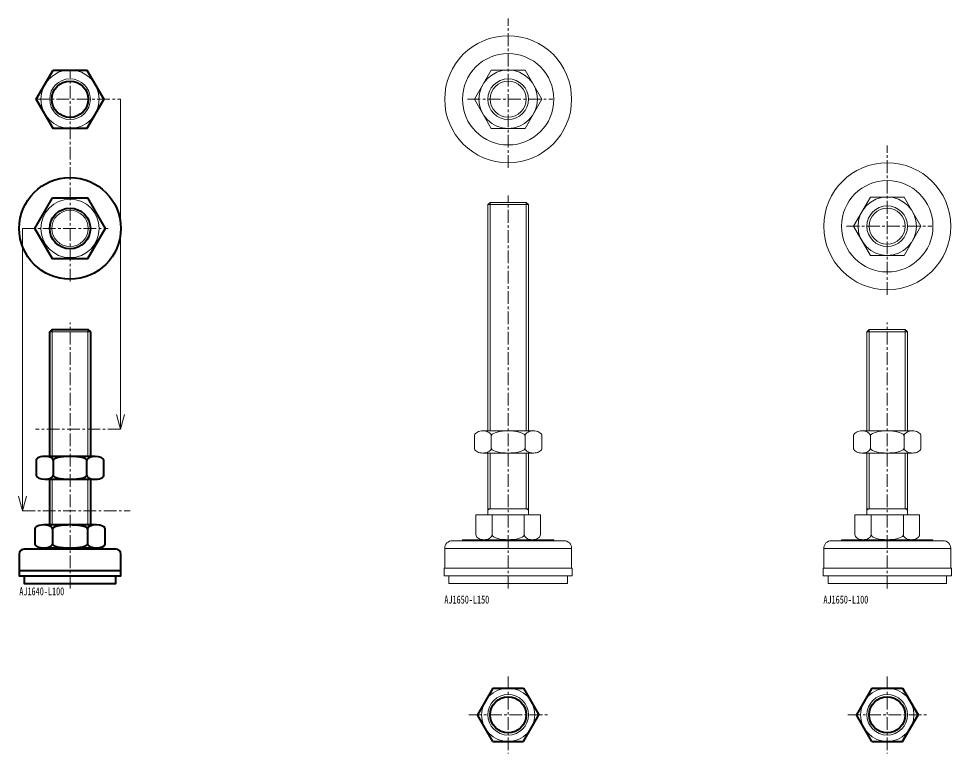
# Model space of a CAD drawing. Units: millimetres on the paper. Extents: x -532 to 239, y -397 to -107.
# Drawn here: x -127.9 to 239.4, y -396.5 to -107.3 of the extents above; entities that cross this region are included whole.
import ezdxf
from ezdxf.enums import TextEntityAlignment as Align

# ---------------------------------------------------------------- set-up
doc = ezdxf.new("R2010")
doc.units = ezdxf.units.MM
doc.linetypes.add('CHAIN1', pattern=[8, 5, -1, 1, -1])
doc.layers.add('0-0', color=7, linetype='Continuous', lineweight=18)
doc.layers.add('0-1', color=4, linetype='Continuous', lineweight=18)
doc.styles.add('ＭＳ ゴシック', font='')
doc.styles.get('ＭＳ ゴシック').set_extended_font_data('MS Gothic')

msp = doc.modelspace()

# ---------------------------------------------------------------- linework, layer by layer
at = {"layer": '0-0', "color": 4, "linetype": 'CHAIN1'}
for p, q in [((-120.959, -139.035), (-87.819, -139.035)), ((-126.355, -189.897), (-92.678, -189.897)), ((-87.819, -268.964), (-121.285, -268.964)), ((-126.355, -301.086), (-83.998, -301.086))]:
    msp.add_line(p, q, dxfattribs=at)
at = {"layer": '0-0', "color": 4}
for p, q in [((-87.819, -139.035), (-87.819, -268.964)), ((-126.355, -189.897), (-126.355, -301.086)), ((-99.68, -230.641), (-115.68, -230.641)), ((-114.68, -229.641), (-114.68, -279.641)), ((-100.68, -279.641), (-100.68, -229.641)), ((-87.819, -268.964), (-89.372, -263.168)), ((-86.266, -263.168), (-87.819, -268.964)), ((-114.68, -288.641), (-114.68, -306.641)), ((-100.68, -306.641), (-100.68, -288.641))]:
    msp.add_line(p, q, dxfattribs=at)
at = {"layer": '0-0'}
for p, q in [((72.859, -180.541), (71.959, -179.641)), ((72.859, -180.541), (72.859, -269.615)), ((222.131, -230.541), (221.231, -229.641)), ((222.131, -230.541), (222.131, -269.615)), ((51.58, -271.615), (51.58, -276.315)), ((74.818, -269.615), (54.9, -269.615)), ((58.219, -271.615), (58.219, -276.315)), ((71.498, -276.315), (71.498, -271.615)), ((78.138, -276.315), (78.138, -271.615)), ((200.852, -271.615), (200.852, -276.315)), ((224.09, -269.615), (204.172, -269.615)), ((207.492, -271.615), (207.492, -276.315)), ((220.771, -276.315), (220.771, -271.615)), ((227.41, -276.315), (227.41, -271.615)), ((54.9, -278.315), (74.818, -278.315)), ((56.859, -302.641), (56.859, -278.315)), ((72.859, -278.315), (72.859, -302.641)), ((204.172, -278.315), (224.09, -278.315)), ((206.131, -302.641), (206.131, -278.315)), ((222.131, -278.315), (222.131, -302.641)), ((52.157, -302.641), (77.561, -302.641)), ((52.157, -310.441), (52.157, -302.641)), ((58.508, -302.641), (58.508, -310.441)), ((71.21, -310.441), (71.21, -302.641)), ((77.561, -302.641), (77.561, -310.441)), ((201.429, -302.641), (226.833, -302.641)), ((201.429, -310.441), (201.429, -302.641)), ((207.78, -302.641), (207.78, -310.441)), ((220.482, -310.441), (220.482, -302.641)), ((226.833, -302.641), (226.833, -310.441)), ((39.859, -315.841), (39.859, -323.641)), ((42.859, -312.841), (86.859, -312.841)), ((82.859, -312.441), (82.859, -312.841)), ((89.859, -323.641), (89.859, -315.841)), ((189.131, -315.841), (189.131, -323.641)), ((192.131, -312.841), (236.131, -312.841)), ((232.131, -312.441), (232.131, -312.841)), ((239.131, -323.641), (239.131, -315.841))]:
    msp.add_line(p, q, dxfattribs=at)
at = {"layer": '0-0', "lineweight": 40}
for p, q in [((-115.68, -279.641), (-115.68, -230.641)), ((-99.68, -230.641), (-99.68, -279.641)), ((-120.959, -281.141), (-120.959, -287.141)), ((-97.721, -279.641), (-117.64, -279.641)), ((-114.32, -281.141), (-114.32, -287.141)), ((-101.041, -287.141), (-101.041, -281.141)), ((-94.401, -287.141), (-94.401, -281.141)), ((-117.64, -288.641), (-97.721, -288.641)), ((-115.68, -306.641), (-115.68, -288.641)), ((-99.68, -288.641), (-99.68, -306.641)), ((-121.537, -308.141), (-121.537, -314.141)), ((-97.288, -306.641), (-118.073, -306.641)), ((-114.608, -308.141), (-114.608, -314.141)), ((-100.752, -308.141), (-100.752, -314.141)), ((-93.824, -314.141), (-93.824, -308.141)), ((-120.18, -315.641), (-120.18, -316.141)), ((-89.68, -316.141), (-125.68, -316.141)), ((-87.68, -324.641), (-127.68, -324.641)), ((58.797, -370.874), (52.735, -381.374)), ((58.797, -370.874), (70.921, -370.874)), ((70.921, -370.874), (76.983, -381.374)), ((208.069, -370.874), (202.007, -381.374)), ((208.069, -370.874), (220.193, -370.874)), ((220.193, -370.874), (226.256, -381.374)), ((58.797, -391.874), (52.735, -381.374)), ((70.921, -391.874), (76.983, -381.374)), ((208.069, -391.874), (202.007, -381.374)), ((220.193, -391.874), (226.256, -381.374)), ((58.797, -391.874), (70.921, -391.874)), ((208.069, -391.874), (220.193, -391.874))]:
    msp.add_line(p, q, dxfattribs=at)
for points in [[(-114.32, -127.535), (-101.041, -127.535), (-94.401, -139.035), (-101.041, -150.535), (-114.32, -150.535), (-120.959, -139.035)], [(-114.608, -177.897), (-100.752, -177.897), (-93.824, -189.897), (-100.752, -201.897), (-114.608, -201.897), (-121.537, -189.897)]]:
    msp.add_lwpolyline(points, close=True, dxfattribs=at)
at = {"layer": '0-0'}
for points in [[(58.219, -127.535), (71.498, -127.535), (78.138, -139.035), (71.498, -150.535), (58.219, -150.535), (51.58, -139.035)], [(207.492, -177.535), (220.771, -177.535), (227.41, -189.035), (220.771, -200.535), (207.492, -200.535), (200.852, -189.035)], [(39.609, -323.641), (39.609, -326.641), (90.109, -326.641), (90.109, -323.641)], [(188.881, -323.641), (188.881, -326.641), (239.381, -326.641), (239.381, -323.641)]]:
    msp.add_lwpolyline(points, close=True, dxfattribs=at)
for points in [[(71.959, -179.641), (57.759, -179.641), (56.859, -180.541), (56.859, -269.615)], [(221.231, -229.641), (207.031, -229.641), (206.131, -230.541), (206.131, -269.615)], [(58.219, -271.615), (58.169, -271.267), (58.019, -270.931), (57.775, -270.615), (57.443, -270.329), (57.034, -270.083), (56.56, -269.883), (56.035, -269.735), (55.476, -269.645), (54.9, -269.615), (54.323, -269.645), (53.764, -269.735), (53.24, -269.883), (52.766, -270.083), (52.357, -270.329), (52.025, -270.615), (51.78, -270.931), (51.63, -271.267), (51.58, -271.615)], [(71.498, -271.615), (71.398, -271.267), (71.098, -270.931), (70.609, -270.615), (69.945, -270.329), (69.127, -270.083), (68.179, -269.883), (67.13, -269.735), (66.012, -269.645), (64.859, -269.615), (63.706, -269.645), (62.588, -269.735), (61.539, -269.883), (60.591, -270.083), (59.773, -270.329), (59.109, -270.615), (58.62, -270.931), (58.32, -271.267), (58.219, -271.615)], [(78.138, -271.615), (78.088, -271.267), (77.938, -270.931), (77.693, -270.615), (77.361, -270.329), (76.952, -270.083), (76.478, -269.883), (75.954, -269.735), (75.395, -269.645), (74.818, -269.615), (74.242, -269.645), (73.683, -269.735), (73.158, -269.883), (72.684, -270.083), (72.275, -270.329), (71.943, -270.615), (71.699, -270.931), (71.549, -271.267), (71.498, -271.615)], [(207.492, -271.615), (207.441, -271.267), (207.291, -270.931), (207.047, -270.615), (206.715, -270.329), (206.306, -270.083), (205.832, -269.883), (205.307, -269.735), (204.748, -269.645), (204.172, -269.615), (203.595, -269.645), (203.036, -269.735), (202.512, -269.883), (202.038, -270.083), (201.629, -270.329), (201.297, -270.615), (201.052, -270.931), (200.903, -271.267), (200.852, -271.615)], [(220.771, -271.615), (220.67, -271.267), (220.37, -270.931), (219.881, -270.615), (219.217, -270.329), (218.399, -270.083), (217.451, -269.883), (216.402, -269.735), (215.284, -269.645), (214.131, -269.615), (212.978, -269.645), (211.86, -269.735), (210.811, -269.883), (209.863, -270.083), (209.045, -270.329), (208.381, -270.615), (207.892, -270.931), (207.593, -271.267), (207.492, -271.615)], [(227.41, -271.615), (227.36, -271.267), (227.21, -270.931), (226.965, -270.615), (226.634, -270.329), (226.224, -270.083), (225.75, -269.883), (225.226, -269.735), (224.667, -269.645), (224.09, -269.615), (223.514, -269.645), (222.955, -269.735), (222.431, -269.883), (221.957, -270.083), (221.547, -270.329), (221.215, -270.615), (220.971, -270.931), (220.821, -271.267), (220.771, -271.615)], [(51.58, -276.315), (51.63, -276.662), (51.78, -276.999), (52.025, -277.315), (52.357, -277.6), (52.766, -277.847), (53.24, -278.047), (53.764, -278.194), (54.323, -278.284), (54.9, -278.315), (55.476, -278.284), (56.035, -278.194), (56.56, -278.047), (57.034, -277.847), (57.443, -277.6), (57.775, -277.315), (58.019, -276.999), (58.169, -276.662), (58.219, -276.315), (58.32, -276.662), (58.62, -276.999), (59.109, -277.315), (59.773, -277.6), (60.591, -277.847), (61.539, -278.047), (62.588, -278.194), (63.706, -278.284), (64.859, -278.315), (66.012, -278.284), (67.13, -278.194), (68.179, -278.047), (69.127, -277.847), (69.945, -277.6), (70.609, -277.315), (71.098, -276.999), (71.398, -276.662), (71.498, -276.315), (71.549, -276.662), (71.699, -276.999), (71.943, -277.315)], [(71.943, -277.315), (72.275, -277.6), (72.684, -277.847), (73.158, -278.047), (73.683, -278.194), (74.242, -278.284), (74.818, -278.315), (75.395, -278.284), (75.954, -278.194), (76.478, -278.047), (76.952, -277.847), (77.361, -277.6), (77.693, -277.315), (77.938, -276.999), (78.088, -276.662), (78.138, -276.315)], [(200.852, -276.315), (200.903, -276.662), (201.052, -276.999), (201.297, -277.315), (201.629, -277.6), (202.038, -277.847), (202.512, -278.047), (203.036, -278.194), (203.595, -278.284), (204.172, -278.315), (204.748, -278.284), (205.307, -278.194), (205.832, -278.047), (206.306, -277.847), (206.715, -277.6), (207.047, -277.315), (207.291, -276.999), (207.441, -276.662), (207.492, -276.315), (207.593, -276.662), (207.892, -276.999), (208.381, -277.315), (209.045, -277.6), (209.863, -277.847), (210.811, -278.047), (211.86, -278.194), (212.978, -278.284), (214.131, -278.315), (215.284, -278.284), (216.402, -278.194), (217.451, -278.047), (218.399, -277.847), (219.217, -277.6), (219.881, -277.315), (220.37, -276.999), (220.67, -276.662), (220.771, -276.315), (220.821, -276.662), (220.971, -276.999), (221.215, -277.315)], [(221.215, -277.315), (221.547, -277.6), (221.957, -277.847), (222.431, -278.047), (222.955, -278.194), (223.514, -278.284), (224.09, -278.315), (224.667, -278.284), (225.226, -278.194), (225.75, -278.047), (226.224, -277.847), (226.634, -277.6), (226.965, -277.315), (227.21, -276.999), (227.36, -276.662), (227.41, -276.315)], [(52.157, -310.441), (52.205, -310.789), (52.349, -311.125), (52.583, -311.441), (52.9, -311.727), (53.292, -311.973), (53.745, -312.173), (54.247, -312.321), (54.781, -312.411), (55.333, -312.441), (55.884, -312.411), (56.419, -312.321), (56.92, -312.173), (57.374, -311.973), (57.765, -311.727), (58.083, -311.441), (58.317, -311.125), (58.46, -310.789), (58.508, -310.441), (58.508, -310.441), (58.605, -310.789), (58.891, -311.125), (59.359, -311.441), (59.994, -311.727), (60.777, -311.973), (61.683, -312.173), (62.687, -312.321), (63.756, -312.411), (64.859, -312.441), (65.962, -312.411), (67.031, -312.321), (68.034, -312.173), (68.941, -311.973), (69.724, -311.727), (70.359, -311.441), (70.827, -311.125), (71.113, -310.789), (71.21, -310.441), (71.21, -310.441), (71.258, -310.789)], [(71.258, -310.789), (71.401, -311.125), (71.635, -311.441), (71.953, -311.727), (72.344, -311.973), (72.797, -312.173), (73.299, -312.321), (73.834, -312.411), (74.385, -312.441), (74.937, -312.411), (75.471, -312.321), (75.973, -312.173), (76.426, -311.973), (76.818, -311.727), (77.135, -311.441), (77.369, -311.125), (77.512, -310.789), (77.561, -310.441), (77.561, -310.441)], [(201.429, -310.441), (201.478, -310.789), (201.621, -311.125), (201.855, -311.441), (202.172, -311.727), (202.564, -311.973), (203.017, -312.173), (203.519, -312.321), (204.053, -312.411), (204.605, -312.441), (205.156, -312.411), (205.691, -312.321), (206.193, -312.173), (206.646, -311.973), (207.037, -311.727), (207.355, -311.441), (207.589, -311.125), (207.732, -310.789), (207.78, -310.441), (207.78, -310.441), (207.877, -310.789), (208.163, -311.125), (208.631, -311.441), (209.266, -311.727), (210.049, -311.973), (210.956, -312.173), (211.959, -312.321), (213.028, -312.411), (214.131, -312.441), (215.234, -312.411), (216.303, -312.321), (217.307, -312.173), (218.213, -311.973), (218.996, -311.727), (219.631, -311.441), (220.099, -311.125), (220.386, -310.789), (220.482, -310.441), (220.482, -310.441), (220.53, -310.789)], [(220.53, -310.789), (220.674, -311.125), (220.907, -311.441), (221.225, -311.727), (221.616, -311.973), (222.07, -312.173), (222.571, -312.321), (223.106, -312.411), (223.657, -312.441), (224.209, -312.411), (224.744, -312.321), (225.245, -312.173), (225.699, -311.973), (226.09, -311.727), (226.407, -311.441), (226.641, -311.125), (226.785, -310.789), (226.833, -310.441), (226.833, -310.441)], [(82.859, -312.441), (46.859, -312.441), (46.859, -312.841)], [(232.131, -312.441), (196.131, -312.441), (196.131, -312.841)], [(41.559, -326.641), (41.559, -329.641), (88.159, -329.641), (88.159, -326.641)], [(190.831, -326.641), (190.831, -329.641), (237.431, -329.641), (237.431, -326.641)]]:
    msp.add_lwpolyline(points, dxfattribs=at)
at = {"layer": '0-0', "lineweight": 40}
for points in [[(-115.68, -230.641), (-114.68, -229.641), (-100.68, -229.641), (-99.68, -230.641)], [(-120.18, -315.641), (-95.18, -315.641), (-95.18, -316.141)], [(-127.68, -318.141), (-127.68, -326.641), (-87.68, -326.641), (-87.68, -318.141)], [(-125.68, -326.641), (-125.68, -329.641), (-89.68, -329.641), (-89.68, -326.641)]]:
    msp.add_lwpolyline(points, dxfattribs=at)
at = {"layer": '0-0', "color": 4}
msp.add_lwpolyline([(-124.802, -295.29), (-126.355, -301.086), (-127.908, -295.29)], dxfattribs=at)
at = {"layer": '0-0'}
for centre, radius in [((64.859, -139.035), 25), ((64.859, -139.035), 18), ((64.859, -139.035), 7.1), ((214.131, -189.035), 25), ((214.131, -189.035), 18), ((214.131, -189.035), 7.1)]:
    msp.add_circle(centre, radius, dxfattribs=at)
at = {"layer": '0-0', "color": 4}
for centre, radius in [((-107.68, -139.035), 11.5), ((-107.68, -139.035), 8), ((-107.68, -189.897), 11.5), ((-107.68, -189.897), 7.15), ((64.859, -381.374), 10.5), ((214.131, -381.374), 10.5), ((64.859, -381.374), 8), ((214.131, -381.374), 8)]:
    msp.add_circle(centre, radius, dxfattribs=at)
at = {"layer": '0-0', "lineweight": 40}
for centre, radius in [((-107.68, -139.035), 7.15), ((-107.68, -189.897), 20), ((-107.68, -189.897), 8), ((64.859, -381.374), 7.1), ((214.131, -381.374), 7.1)]:
    msp.add_circle(centre, radius, dxfattribs=at)
at = {"layer": '0-0'}
for centre, start, end in [((42.859, -315.841), 90, 180), ((86.859, -315.841), 360, 90), ((192.131, -315.841), 90, 180), ((236.131, -315.841), 360, 90)]:
    msp.add_arc(centre, 3, start, end, dxfattribs=at)
at = {"layer": '0-0', "lineweight": 40}
for centre, start, end in [((-125.68, -318.141), 90, 180), ((-89.68, -318.141), 0, 90)]:
    msp.add_arc(centre, 2, start, end, dxfattribs=at)
for centre, major_axis, ratio, start_param, end_param in [((-117.64, -281.141), (3.32, 0), 0.451839, 6.2831853, 9.424778), ((-107.68, -281.141), (6.64, 0), 0.22592, 0.000008, 3.1415927), ((-97.721, -281.141), (-3.32, 0), 0.451839, 3.1415927, 6.2831853), ((-117.64, -287.141), (3.32, 0), 0.451839, 3.1415927, 6.2831853), ((-107.68, -287.141), (6.64, 0), 0.22592, 3.1415927, 6.2831853), ((-97.721, -287.141), (-3.32, 0), 0.451839, 6.2831853, 9.424778), ((-118.073, -308.141), (3.464, 0), 0.433013, 6.2831853, 9.424778), ((-107.68, -308.141), (6.928, 0), 0.216506, 6.2831853, 9.424778), ((-97.288, -308.141), (-3.464, 0), 0.433013, 3.1415927, 6.2831853), ((-118.073, -314.141), (3.464, 0), 0.433013, 3.1415927, 6.2831853), ((-107.68, -314.141), (6.928, 0), 0.216506, 3.1415927, 6.2831853), ((-97.288, -314.141), (-3.464, 0), 0.433013, 6.2831853, 9.424778)]:
    msp.add_ellipse(centre, major_axis=major_axis, ratio=ratio, start_param=start_param, end_param=end_param, dxfattribs=at)
at = {"layer": '0-1', "linetype": 'CHAIN1'}
for p, q in [((64.859, -166.085), (64.859, -107.314)), ((-107.68, -210.8), (-107.68, -127.535)), ((48.886, -139.035), (82.456, -139.035)), ((214.131, -216.085), (214.131, -157.314)), ((64.859, -331.632), (64.859, -176.959)), ((198.158, -189.035), (231.728, -189.035)), ((-107.68, -331.632), (-107.68, -226.959)), ((214.131, -331.632), (214.131, -226.959)), ((64.859, -366.318), (64.859, -396.545)), ((214.131, -366.318), (214.131, -396.545)), ((49.325, -381.374), (80.823, -381.374)), ((198.597, -381.374), (230.096, -381.374))]:
    msp.add_line(p, q, dxfattribs=at)
at = {"layer": '0-1'}
for p, q in [((57.759, -269.615), (57.759, -179.641)), ((71.959, -269.615), (71.959, -179.641)), ((56.859, -180.541), (72.859, -180.541)), ((206.131, -230.541), (222.131, -230.541)), ((207.031, -269.615), (207.031, -229.641)), ((221.231, -269.615), (221.231, -229.641)), ((57.759, -278.315), (57.759, -300.341)), ((71.959, -300.341), (71.959, -278.315)), ((207.031, -278.315), (207.031, -300.341)), ((221.231, -300.341), (221.231, -278.315)), ((56.859, -300.341), (72.859, -300.341)), ((57.759, -300.341), (56.859, -300.861)), ((71.959, -300.341), (72.859, -300.861)), ((206.131, -300.341), (222.131, -300.341)), ((207.031, -300.341), (206.131, -300.861)), ((221.231, -300.341), (222.131, -300.861)), ((89.859, -315.841), (39.859, -315.841)), ((239.131, -315.841), (189.131, -315.841))]:
    msp.add_line(p, q, dxfattribs=at)
for centre, radius in [((64.859, -139.035), 11.5), ((64.859, -139.035), 8), ((214.131, -189.035), 11.5), ((214.131, -189.035), 8)]:
    msp.add_circle(centre, radius, dxfattribs=at)

# ---------------------------------------------------------------- texts
at = {"layer": '0-0', "style": 'ＭＳ ゴシック', "width": 0.75}
for s, p in [('AJ1640-L100', (-127.65, -335.279)), ('AJ1650-L150', (39.726, -338.524)), ('AJ1650-L100', (188.998, -338.524))]:
    msp.add_text(s, height=3.152, dxfattribs=at).set_placement(p, align=Align.BOTTOM_LEFT)

doc.saveas('drawing.dxf')
